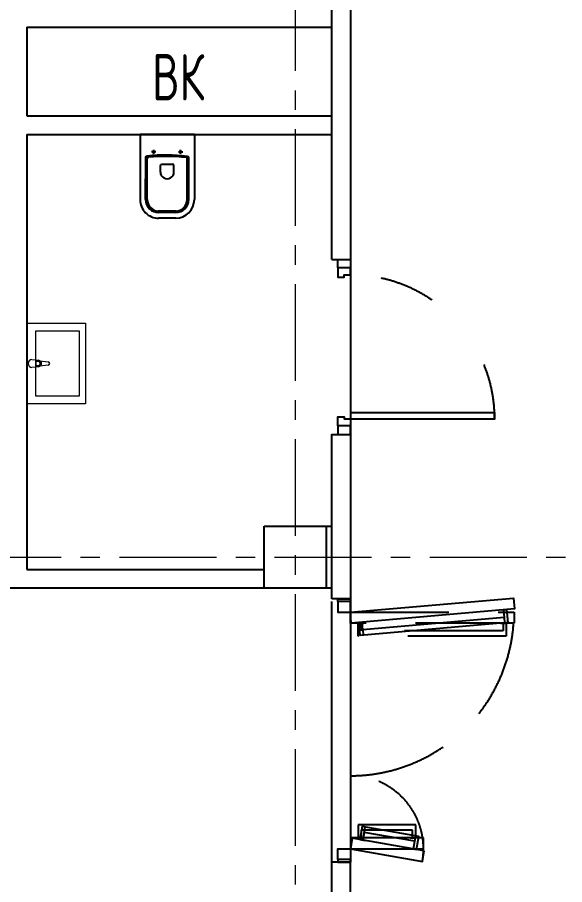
# Model space of a CAD drawing. Header units: millimetres. Extents: x -65527 to 8894748, y -37603 to 223697.
# Drawn here: x -24855 to -21327, y 111643 to 117239 of the extents above; entities that cross this region are included whole.
import ezdxf
from ezdxf import colors
from ezdxf.entities.mleader import LeaderData, LeaderLine
from ezdxf.math import Vec2, Vec3

# ---------------------------------------------------------------- set-up
doc = ezdxf.new("R2010")
doc.units = ezdxf.units.MM
doc.header["$LTSCALE"] = 10
for name, pattern in [('ACAD_ISO03W100', [30, 12, -18]), ('CENTER', [2, 1.25, -0.25, 0.25, -0.25]), ('DASHED', [19.05, 12.7, -6.35])]:
    doc.linetypes.add(name, pattern=pattern)
doc.layers.add('АР_Оси', color=142, linetype='Continuous', lineweight=9)
doc.layers.add('Архитектура', color=251, linetype='Continuous')
doc.styles.add('ICOCPEUR', font='isocpeur.ttf')
doc.styles.add('ISOCPEUR', font='isocpeur.ttf', dxfattribs={"width": 0.7})

# ---------------------------------------------------------------- blocks, each defined once
blk = doc.blocks.new('*U104')
for points in [[(0, 0), (0, -80), (55, -80), (55, 0), (0, 0)], [(55, -80), (55, 0), (115, 0), (115, -40), (100, -40), (100, -80), (55, -80)], [(1075, -80), (1075, 0), (1015, 0), (1015, -40), (1030, -40), (1030, -80), (1075, -80)], [(1130, 0), (1130, -80), (1075, -80), (1075, 0), (1130, 0)]]:
    blk.add_lwpolyline(points)
blk.add_lwpolyline([(100, -80), (100, -1010), (140, -1010), (140, -80)], close=True)
at = {"linetype": 'ACAD_ISO03W100', "ltscale": 3}
blk.add_arc((100, -80), 930, 270, 0, dxfattribs=at)
blk = doc.blocks.new('1700-3')
for p, q in [((-415.6, 1464.7), (-421.7, 1430.3)), ((-89.7, 1407.3), (-95.8, 1372.8))]:
    blk.add_line(p, q)
at = {"linetype": 'DASHED', "ltscale": 5}
for p, q in [((-80.2, 100.2), (-83.2, 135)), ((-991.2, 20.5), (-994.2, 55.3))]:
    blk.add_line(p, q, dxfattribs=at)
for points in [[(-476.3, 1526), (-12.1, 1444.2), (0, 1513), (-464.1, 1594.8)], [(0, -13), (-1050.7, -104.9), (-1056.8, -35.3), (-6.1, 56.6)]]:
    blk.add_lwpolyline(points, close=True)
for points in [[(80, 1600), (0, 1600), (0, 1583), (80, 1583), (80, 1600)], [(0, 1583), (80, 1583), (80, 1513), (50, 1513), (50, 1513), (0, 1513), (0, 1583)], [(-392.2, 1511.2), (-426.7, 1517.3), (-441.4, 1433.7), (-76.1, 1369.3), (-61.4, 1452.9), (-95.8, 1459)], [(-407, 1513.8), (-415.6, 1464.7), (-89.7, 1407.3), (-81.1, 1456.4)], [(-971.9, -27.9), (-1006.8, -31), (-1014.2, 53.6), (-63.3, 136.8), (-55.9, 52.2), (-90.8, 49.2)], [(-986.8, -29.2), (-991.2, 20.5), (-80.2, 100.2), (-75.8, 50.5)], [(0, -83), (80, -83), (80, -13), (50, -13), (50, -13), (0, -13), (0, -83)], [(80, -100), (0, -100), (0, -83), (80, -83), (80, -100)]]:
    blk.add_lwpolyline(points)
for points in [[(-471.3, 1443.1), (0, 1443.1), (0, 1513), (-471.3, 1513)], [(0, -13), (-1054.7, -13), (-1054.7, 56.9), (0, 56.9)]]:
    blk.add_lwpolyline(points, close=True, dxfattribs=at)
for points in [[(-385.9, 1443.1), (-420.9, 1443.1), (-420.9, 1358.3), (-50, 1358.3), (-50, 1443.1), (-85, 1443.1)], [(-400.9, 1443.1), (-400.9, 1393.3), (-70, 1393.3), (-70, 1443.1)], [(-969.5, 56.9), (-1004.5, 56.9), (-1004.5, 141.7), (-50, 141.7), (-50, 56.9), (-85, 56.9)], [(-984.5, 56.9), (-984.5, 106.7), (-70, 106.7), (-70, 56.9)]]:
    blk.add_lwpolyline(points, dxfattribs=at)
for centre, radius, start, end in [((0, 1513), 471.3, 170, 270), ((0, -13), 1054.7, 90, 181.2023)]:
    blk.add_arc(centre, radius, start, end, dxfattribs=at)
blk = doc.blocks.new('унитаз поликлиники')
for p, q in [((0, 175), (0, -175)), ((0, 175), (420, 175)), ((420, 138.7), (149.6, 138.7)), ((420, 129), (156.8, 128.7)), ((125.6, 86.7), (99.5, 86.7)), ((112.4, 73.1), (112.4, 100.2)), ((494, 57.1), (494, -57.1)), ((191.9, -33.7), (191.9, 33.7)), ((242.4, 43.7), (201.9, 43.7)), ((504, 55), (504, -55)), ((540, 55), (540, -55)), ((242.4, -43.7), (201.9, -43.7)), ((125.5, -86.5), (99.4, -86.5)), ((112.3, -73), (112.3, -100.1)), ((420, -139), (147.9, -138.7)), ((420, -129), (155.2, -128.7)), ((0, -175), (420, -175))]:
    blk.add_line(p, q)
for centre, radius, start, end in [((420, 55), 120, 0, 90), ((420.5, 55.2), 83.5, 359.8619, 90.3335), ((420, 55), 74, 0, 90), ((242.4, 0), 43.7, 270, 90), ((420, -55), 120, 270, 0), ((420, -55), 84, 270, 0), ((420, -55), 74, 270, 358.4018)]:
    blk.add_arc(centre, radius, start, end)
at = {"extrusion": (0, 0, -1)}
for centre, major_axis, ratio, start_param, end_param in [((1158.1, 0), (-731, -726.4), 0.993775, 0.659849, 0.910919), ((984.1, 0), (-23.4, -941.4), 0.89728, 1.422258, 1.677847), ((149.5, 127.3), (-5.6, -10.5), 0.821373, 1.269211, 2.570669), ((154.4, 119.8), (-5.61, -7.72), 0.798093, 1.232924, 2.686723), ((112.4, 86.8), (3.55, 3.55), 1, 5.504025, 11.78721), ((201.9, -33.5), (4.12, -9.49), 0.964797, 0.42926, 1.943413), ((147.9, -127.5), (5.4, -10.4), 0.836443, 0.56114, 1.877577), ((155.2, -117.5), (5.3, -10.4), 0.842984, 0.549902, 1.8819)]:
    blk.add_ellipse(centre, major_axis=major_axis, ratio=ratio, start_param=start_param, end_param=end_param, dxfattribs=at)
for centre, major_axis, ratio, start_param, end_param in [((201.9, 33.5), (4.12, 9.49), 0.964797, 0.42926, 1.943413), ((112.3, -86.6), (3.54, -3.55), 1, 5.504025, 11.78721)]:
    blk.add_ellipse(centre, major_axis=major_axis, ratio=ratio, start_param=start_param, end_param=end_param)
blk = doc.blocks.new('Из_буфера27431')
at = {"linetype": 'Continuous', "lineweight": 5}
for p, q in [((-138.5, 11.1), (-85.6, 17.7)), ((-138.5, 11.1), (-85.6, 17.7)), ((-76.1, 21), (-34.1, 25)), ((-76.1, 21), (-34.1, 25)), ((-59, 13.6), (-73.9, 13.6)), ((-59, 13.6), (-73.9, 13.6)), ((-59, -13.6), (-59, 13.6)), ((-59, -13.6), (-59, 13.6)), ((-85.6, -17.7), (-138.5, -11.1)), ((-85.6, -17.7), (-138.5, -11.1)), ((-34.1, -25), (-76.1, -21)), ((-34.1, -25), (-76.1, -21)), ((-73.9, -13.6), (-59, -13.6)), ((-73.9, -13.6), (-59, -13.6))]:
    blk.add_line(p, q, dxfattribs=at)
for points in [[(0, -260), (-380, -260), (-380, 260), (0, 260)], [(-59, -210), (-339.1, -210), (-339.1, 210), (-59, 210)], [(-59, -210), (-339.1, -210), (-339.1, 210), (-59, 210)]]:
    blk.add_lwpolyline(points, close=True, dxfattribs=at)
for centre, radius, start, end in [((-137.1, 0), 11.2, 97.1389, 262.8611), ((-137.1, 0), 11.2, 97.1389, 262.8611), ((-74.2, 0), 21.1, 122.771, 237.229), ((-74.2, 0), 21.1, 122.771, 237.229), ((-73.9, 0), 13.6, 90, 270), ((-73.9, 0), 13.6, 90, 270), ((-74.2, 0), 21.1, 95.1696, 122.771), ((-74.2, 0), 21.1, 95.1696, 122.771), ((-34.1, 0), 25, 270, 90), ((-34.1, 0), 25, 270, 90), ((-74.2, 0), 21.1, 237.229, 264.8304), ((-74.2, 0), 21.1, 237.229, 264.8304)]:
    blk.add_arc(centre, radius, start, end, dxfattribs=at)
blk = doc.blocks.new('_DOTSMALL')
at = {"color": 0, "linetype": 'ByBlock', "const_width": 0.5}
blk.add_lwpolyline([(-0.0625, 0, 1), (0.0625, 0, 1)], format="xyb", close=True, dxfattribs=at)

msp = doc.modelspace()

# ---------------------------------------------------------------- linework, layer by layer
at = {"layer": 'АР_Оси', "linetype": 'CENTER', "ltscale": 50}
for p, q in [((-23063.4, 129518), (-23063.4, 73785.7)), ((-59197.1, 113755.6), (23981.3, 113755.6))]:
    msp.add_line(p, q, dxfattribs=at)
at = {"layer": 'Архитектура', "lineweight": 25, "transparency": 33554684}
for p, q in [((-22708.4, 115677.5), (-22708.4, 114547.5)), ((-22708.4, 114547.5), (-22708.4, 113487.3)), ((-22863.4, 113955.6), (-22828.4, 113955.6)), ((-22828.4, 113555.6), (-25554.5, 113555.5)), ((-22828.4, 111787.3), (-22828.4, 113470.3)), ((-22708.4, 113470.3), (-22708.4, 111787.3)), ((-22708.4, 111787.3), (-22828.4, 111787.3)), ((-22708.4, 111005.6), (-22708.4, 111787.3))]:
    msp.add_line(p, q, dxfattribs=at)
for points in [[(-22828.4, 116399.8), (-22828.4, 118525.6)], [(-22708.4, 118525.6), (-22708.4, 115677.5)], [(-24794.6, 117175.3), (-22828.4, 117175.2)], [(-24794.6, 117175.2), (-24794.6, 116603)], [(-24794.6, 116603.1), (-22828.4, 116603.1)], [(-24794.6, 116483.4), (-24794.6, 113675.5)], [(-24794.6, 116483.4), (-22828.4, 116483.4)], [(-22828.4, 115677.5), (-22828.4, 116483.4)], [(-22828.4, 115677.5), (-22708.4, 115677.5)], [(-22828.4, 113487.3), (-22828.4, 114547.5), (-22708.4, 114547.5)], [(-24794.6, 113675.5), (-23263.4, 113675.6)], [(-22708.4, 113487.3), (-22828.4, 113487.3)], [(-22828.4, 111005.6), (-22828.4, 111787.3)]]:
    msp.add_lwpolyline(points, dxfattribs=at)
msp.add_lwpolyline([(-23263.4, 113955.6), (-22863.4, 113955.6), (-22863.4, 113555.6), (-23263.4, 113555.6)], close=True, dxfattribs=at)

# ---------------------------------------------------------------- block references
for name, p, rotation in [('унитаз поликлиники', (-23889, 116483.4), 270.0015666875582), ('*U104', (-22788.4, 114547.5), 90.00000000000001), ('Из_буфера27431', (-24794.6, 115005.6), 180), ('1700-3', (-22708.4, 113387.3), 180)]:
    msp.add_blockref(name, p, dxfattribs=dict(at, rotation=rotation))

# ---------------------------------------------------------------- texts
at = {"layer": 'Архитектура', "lineweight": 25, "transparency": 33554684, "insert": (-23818, 116852.8), "char_height": 300, "attachment_point": 5, "line_spacing_factor": 0.7, "style": 'ICOCPEUR'}
msp.add_mtext('\\A1;{\\W0.7;ВК}', dxfattribs=at)

# ---------------------------------------------------------------- leaders
at = {"layer": 'Архитектура', "lineweight": 25, "transparency": 33554684}
ml = msp.add_multileader_mtext('Standard', dxfattribs=at)
ml.set_content('Л.4', color=256, style='ISOCPEUR')
ml.set_leader_properties(color=256, linetype='Continuous', lineweight=-1)
ml.set_arrow_properties(name='DOTSMALL')
ml.build(insert=Vec2(0, 0))
ml.multileader.update_dxf_attribs({"has_text_frame": 1, "text_left_attachment_type": 4, "text_right_attachment_type": 4, "dogleg_length": 100, "arrow_head_size": 180})
ctx = ml.context
ctx.base_point, ctx.char_height, ctx.arrow_head_size, ctx.landing_gap_size, ctx.plane_origin = Vec3(-22530.3, 125291), 250, 180, 50, Vec3(5590.1, 113133.3)
ctx.left_attachment, ctx.right_attachment = 4, 4
notes = []
notes.append((ctx, [(0, (0, 0, 0), (0, 0), (1, 0), 1, [])]))
ctx.mtext.insert, ctx.mtext.width, ctx.mtext.line_spacing_style, ctx.mtext.flow_direction = Vec3(-22480.3, 125624.3), 852.697, 2, 5
ml = msp.add_multileader_mtext('Standard', dxfattribs=at)
ml.set_content('+8,400', color=256, style='ISOCPEUR')
ml.set_leader_properties(color=256, linetype='Continuous', lineweight=-1)
ml.set_arrow_properties(name='DOTSMALL')
ml.build(insert=Vec2(0, 0))
ml.multileader.update_dxf_attribs({"has_text_frame": 1, "text_left_attachment_type": 4, "text_right_attachment_type": 4, "dogleg_length": 100, "arrow_head_size": 180})
ctx = ml.context
ctx.base_point, ctx.char_height, ctx.arrow_head_size, ctx.landing_gap_size, ctx.plane_origin = Vec3(-22635.7, 123328.9), 250, 180, 50, Vec3(-22092.4, 124131.8)
ctx.left_attachment, ctx.right_attachment = 4, 4
notes.append((ctx, [(0, (0, 0, 0), (0, 0), (1, 0), 1, [])]))
ctx.mtext.insert, ctx.mtext.width, ctx.mtext.line_spacing_style, ctx.mtext.flow_direction = Vec3(-22585.7, 123662.2), 852.697, 2, 5
ml = msp.add_multileader_mtext('Standard', dxfattribs=at)
ml.set_content('+8,400', color=256, style='ISOCPEUR')
ml.set_leader_properties(color=256, linetype='Continuous', lineweight=-1)
ml.set_arrow_properties(name='DOTSMALL')
ml.build(insert=Vec2(0, 0))
ml.multileader.update_dxf_attribs({"has_text_frame": 1, "text_left_attachment_type": 4, "text_right_attachment_type": 4, "dogleg_length": 100, "arrow_head_size": 180})
ctx = ml.context
ctx.base_point, ctx.char_height, ctx.arrow_head_size, ctx.landing_gap_size, ctx.plane_origin = Vec3(-38957.8, 116848.7), 250, 180, 50, Vec3(-38730.6, 116641.5)
ctx.left_attachment, ctx.right_attachment = 4, 4
notes.append((ctx, [(0, (0, 0, 0), (0, 0), (1, 0), 1, [])]))
ctx.mtext.insert, ctx.mtext.width, ctx.mtext.line_spacing_style, ctx.mtext.flow_direction = Vec3(-38907.8, 117182), 852.697, 2, 5
for ctx, leaders in notes:
    for number, flags, end, landing, length, lines in leaders:
        leader = LeaderData()
        leader.index, (leader.has_last_leader_line, leader.has_dogleg_vector, leader.attachment_direction) = number, flags
        leader.last_leader_point, leader.dogleg_vector, leader.dogleg_length = Vec3(end), Vec3(landing), length
        for number, points, colour, breaks in lines:
            line = LeaderLine()
            line.index, line.vertices, line.color, line.breaks = number, Vec3.list(points), colors.encode_raw_color(colour), breaks
            leader.lines.append(line)
        ctx.leaders.append(leader)

doc.saveas('drawing.dxf')
